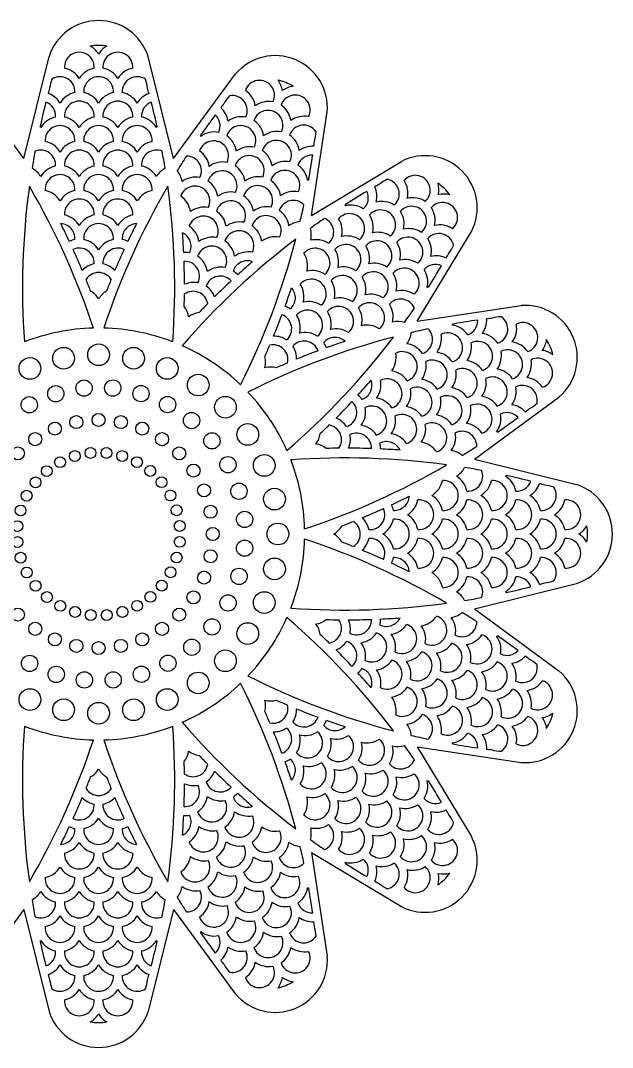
# Model space of a CAD drawing. Extents: x 129 to 768, y 35 to 236.
# Drawn here: x 209.6 to 318.6, y 40.7 to 229.8 of the extents above; entities that cross this region are included whole.
import ezdxf

# ---------------------------------------------------------------- set-up
doc = ezdxf.new("R2010")
doc.units = 0
doc.layers.get('0').update_dxf_attribs({"linetype": 'CONTINUOUS'})

msp = doc.modelspace()

# ---------------------------------------------------------------- linework, layer by layer
for p, q in [((210.228243, 204.447703), (214.870619, 223.192098)), ((237.754184, 204.447703), (233.111808, 223.192098)), ((210.228243, 204.447703), (198.766077, 219.988706)), ((237.754184, 204.447703), (249.21635, 219.988706)), ((263.184837, 193.913982), (266.06901, 213.008105)), ((263.184837, 193.913982), (279.721782, 203.885615)), ((282.648616, 174.450202), (292.62025, 190.987147)), ((282.648616, 174.450202), (301.74274, 177.334376)), ((293.182338, 149.019549), (308.72334, 160.481715)), ((293.182338, 149.019549), (311.926733, 144.377173)), ((293.182338, 121.493609), (311.926733, 126.135985)), ((293.182338, 121.493609), (308.72334, 110.031443)), ((282.648616, 96.062956), (292.62025, 79.526011)), ((282.648616, 96.062956), (301.74274, 93.178782)), ((263.184837, 76.599176), (266.06901, 57.505053)), ((263.184837, 76.599176), (279.721782, 66.627543)), ((210.228243, 66.065455), (198.766077, 50.524452)), ((210.228243, 66.065455), (214.870619, 47.321059)), ((237.754184, 66.065455), (233.111808, 47.321059)), ((237.754184, 66.065455), (249.21635, 50.524452))]:
    msp.add_line(p, q)
for centre, radius in [((223.991214, 168.261437), 2), ((217.552285, 167.627258), 2), ((230.430142, 167.627258), 2), ((211.360801, 165.749092), 2), ((236.621626, 165.749092), 2), ((242.32773, 162.699116), 2), ((221.307632, 162.127767), 1.5), ((226.601505, 162.134986), 1.5), ((216.116888, 161.087904), 1.5), ((231.795066, 161.109282), 1.5), ((211.228749, 159.055358), 1.5), ((236.68873, 159.090073), 1.5), ((247.329173, 158.594538), 2), ((219.893369, 155.857835), 1.2), ((223.991214, 156.261437), 1.2), ((228.089058, 155.857835), 1.2), ((241.094435, 156.154957), 1.5), ((215.953002, 154.662538), 1.2), ((232.029425, 154.662538), 1.2), ((251.43375, 153.593096), 2), ((212.32154, 152.72148), 1.2), ((235.660888, 152.72148), 1.2), ((244.842872, 152.416728), 1.5), ((209.138536, 150.109257), 1.2), ((216.899935, 148.480026), 1), ((219.615958, 149.609381), 1), ((222.50012, 150.187166), 1), ((225.441584, 150.191176), 1), ((228.327311, 149.621259), 1), ((231.046404, 148.499315), 1), ((238.843891, 150.109257), 1.2), ((247.789992, 148.019043), 1.5), ((254.483727, 147.886991), 2), ((214.456425, 146.842501), 1), ((233.494371, 146.86846), 1), ((241.456115, 146.926253), 1.2), ((212.379332, 144.759736), 1), ((235.577136, 144.791367), 1), ((243.397172, 143.29479), 1.2), ((249.822539, 143.130905), 1.5), ((210.748478, 142.31177), 1), ((237.21466, 142.347857), 1), ((256.361893, 141.695507), 2), ((209.626534, 139.592677), 1), ((238.344015, 139.631834), 1), ((244.592469, 139.354423), 1.2), ((250.862402, 137.94016), 1.5), ((209.056616, 136.70695), 1), ((238.9218, 136.747672), 1), ((244.996072, 135.256579), 1.2), ((256.996072, 135.256579), 2), ((209.060627, 133.765486), 1), ((238.925811, 133.806208), 1), ((250.86962, 132.646287), 1.5), ((209.638412, 130.881324), 1), ((238.355894, 130.920481), 1), ((244.592469, 131.158734), 1.2), ((256.361893, 128.81765), 2), ((210.767767, 128.1653), 1), ((237.23395, 128.201388), 1), ((249.843917, 127.452726), 1.5), ((235.603095, 125.753422), 1), ((243.397172, 127.218368), 1.2), ((212.405291, 125.721791), 1), ((214.488057, 123.644698), 1), ((216.936023, 122.013843), 1), ((231.082492, 122.033132), 1), ((233.526002, 123.670657), 1), ((241.456115, 123.586905), 1.2), ((247.824708, 122.559063), 1.5), ((254.483727, 122.626166), 2), ((209.138536, 120.403901), 1.2), ((219.655116, 120.891899), 1), ((222.540843, 120.321982), 1), ((225.482307, 120.325992), 1), ((228.366469, 120.903777), 1), ((238.843891, 120.403901), 1.2), ((244.889592, 118.153358), 1.5), ((212.32154, 117.791677), 1.2), ((235.660888, 117.791677), 1.2), ((251.43375, 116.920062), 2), ((215.953002, 115.85062), 1.2), ((219.893369, 114.655323), 1.2), ((223.991214, 114.251721), 1.2), ((228.089058, 114.655323), 1.2), ((232.029425, 115.85062), 1.2), ((241.151362, 114.40492), 1.5), ((247.329173, 111.91862), 2), ((211.293698, 111.423084), 1.5), ((236.753678, 111.4578), 1.5), ((216.187361, 109.403876), 1.5), ((221.380922, 108.378172), 1.5), ((226.674795, 108.38539), 1.5), ((231.865539, 109.425254), 1.5), ((242.32773, 107.814042), 2), ((211.360801, 104.764066), 2), ((236.621626, 104.764066), 2), ((217.552285, 102.8859), 2), ((223.991214, 102.251721), 2), ((230.430142, 102.8859), 2)]:
    msp.add_circle(centre, radius)
for centre, radius, start, end in [((223.991214, 220.243869), 9.585264, 17.913411, 162.086589), ((223.991214, 216.164681), 9.091898, 80.334633, 99.665367), ((220.411891, 221.48085), 4.184783, 31.205042, 60.623157), ((227.570536, 221.48085), 4.184783, 119.376843, 148.794958), ((220.441214, 221.246041), 2.75, 356.384095, 183.615905), ((227.541214, 221.246041), 2.75, 356.384095, 183.615905), ((256.514441, 213.774597), 9.585264, 355.413411, 139.586589), ((216.891214, 216.737122), 2.75, 356.384095, 123.842536), ((216.861891, 216.971932), 4.184783, 31.205042, 78.493213), ((224.020536, 216.971932), 4.184783, 101.506787, 148.794958), ((223.991214, 216.737122), 2.75, 356.384095, 183.615905), ((223.961891, 216.971932), 4.184783, 31.205042, 78.493213), ((231.120536, 216.971932), 4.184783, 101.506787, 148.794958), ((231.091214, 216.737122), 2.75, 56.157464, 183.615905), ((223.991214, 216.164681), 9.091898, 161.688548, 172.335935), ((223.991214, 216.164681), 9.091898, 7.664065, 18.311452), ((253.618184, 216.059009), 2.75, 333.884095, 161.115905), ((253.680951, 216.287166), 4.184783, 8.705042, 38.123157), ((254.953404, 210.005918), 9.091898, 57.834633, 77.165367), ((260.294677, 213.547671), 4.184783, 96.876843, 126.294958), ((346.995502, 180.715985), 137.010942, 164.479753, 164.900971), ((213.311891, 212.463014), 4.184783, 31.205042, 70.415985), ((220.470536, 212.463014), 4.184783, 101.506787, 148.794958), ((220.411891, 212.463014), 4.184783, 31.205042, 78.493213), ((227.570536, 212.463014), 4.184783, 101.506787, 148.794958), ((227.511891, 212.463014), 4.184783, 31.205042, 78.493213), ((234.670536, 212.463014), 4.184783, 109.584015, 148.794958), ((100.986925, 180.715985), 137.010942, 15.099029, 15.520247), ((254.953404, 210.005918), 9.091898, 139.188548, 149.835935), ((248.612923, 213.251838), 2.75, 333.884095, 101.342536), ((248.67569, 213.479995), 4.184783, 8.705042, 55.993213), ((260.177728, 213.341957), 2.75, 333.884095, 161.115905), ((346.995502, 180.715985), 137.010942, 165.591917, 167.525155), ((213.341214, 212.228204), 2.75, 356.384095, 69.732595), ((220.441214, 212.228204), 2.75, 356.384095, 183.615905), ((227.541214, 212.228204), 2.75, 356.384095, 183.615905), ((234.641214, 212.228204), 2.75, 110.267405, 183.615905), ((100.986925, 180.715985), 137.010942, 12.474845, 14.408083), ((355.028919, 130.18389), 137.010942, 141.979753, 142.400971), ((243.670429, 210.672824), 4.184783, 8.705042, 47.915985), ((255.289416, 210.7405), 4.184783, 79.006787, 126.294958), ((255.235235, 210.762942), 4.184783, 8.705042, 55.993213), ((216.920536, 207.954095), 4.184783, 101.506787, 148.794958), ((216.861891, 207.954095), 4.184783, 31.205042, 78.493213), ((224.020536, 207.954095), 4.184783, 101.506787, 148.794958), ((223.961891, 207.954095), 4.184783, 31.205042, 78.493213), ((231.120536, 207.954095), 4.184783, 101.506787, 148.794958), ((231.061891, 207.954095), 4.184783, 31.205042, 78.493213), ((355.028919, 130.18389), 137.010942, 143.091917, 145.025155), ((243.607662, 210.444667), 2.75, 333.884095, 47.232595), ((250.284155, 207.933329), 4.184783, 79.006787, 126.294958), ((255.172468, 210.534785), 2.75, 333.884095, 161.115905), ((261.848961, 208.023447), 4.184783, 79.006787, 126.294958), ((209.761891, 207.954095), 4.184783, 31.205042, 34.292045), ((216.891214, 207.719286), 2.75, 356.384095, 183.615905), ((223.991214, 207.719286), 2.75, 356.384095, 183.615905), ((231.091214, 207.719286), 2.75, 356.384095, 183.615905), ((238.220536, 207.954095), 4.184783, 145.707955, 148.794958), ((250.167207, 207.727614), 2.75, 333.884095, 161.115905), ((250.229974, 207.955771), 4.184783, 8.705042, 55.993213), ((261.732012, 207.817733), 2.75, 33.657464, 161.115905), ((238.665169, 207.865653), 4.184783, 8.705042, 11.792045), ((245.278895, 205.126158), 4.184783, 79.006787, 126.294958), ((245.224713, 205.1486), 4.184783, 8.705042, 55.993213), ((256.8437, 205.216276), 4.184783, 79.006787, 126.294958), ((256.789519, 205.238719), 4.184783, 8.705042, 55.993213), ((254.953404, 210.005918), 9.091898, 345.164065, 355.811452), ((213.311891, 203.445177), 4.184783, 31.205042, 78.493213), ((220.470536, 203.445177), 4.184783, 101.506787, 148.794958), ((220.411891, 203.445177), 4.184783, 31.205042, 78.493213), ((227.570536, 203.445177), 4.184783, 101.506787, 148.794958), ((227.511891, 203.445177), 4.184783, 31.205042, 78.493213), ((234.670536, 203.445177), 4.184783, 101.506787, 148.794958), ((245.161946, 204.920443), 2.75, 333.884095, 161.115905), ((251.838439, 202.409105), 4.184783, 79.006787, 126.294958), ((256.726752, 205.010562), 2.75, 333.884095, 161.115905), ((263.403245, 202.499224), 4.184783, 87.084015, 126.294958), ((127.746631, 224.327297), 137.010942, 352.599029, 353.020247), ((346.995502, 180.715985), 137.010942, 169.471138, 170.800479), ((213.341214, 203.210368), 2.75, 356.384095, 112.441792), ((220.441214, 203.210368), 2.75, 356.384095, 183.615905), ((227.541214, 203.210368), 2.75, 356.384095, 183.615905), ((234.641214, 203.210368), 2.75, 67.558208, 183.615905), ((100.986925, 180.715985), 137.010942, 9.199521, 10.528862), ((355.028919, 130.18389), 137.010942, 146.971138, 148.300479), ((240.156686, 202.113272), 2.75, 333.884095, 89.941792), ((240.219453, 202.341429), 4.184783, 8.705042, 55.993213), ((251.721491, 202.203391), 2.75, 333.884095, 161.115905), ((251.784258, 202.431548), 4.184783, 8.705042, 55.993213), ((263.286296, 202.29351), 2.75, 87.767405, 161.115905), ((127.746631, 224.327297), 137.010942, 349.974845, 351.908083), ((284.086303, 195.351668), 9.585264, 332.913411, 117.086589), ((209.761891, 198.936259), 4.184783, 31.205042, 61.684409), ((216.920536, 198.936259), 4.184783, 101.506787, 148.794958), ((216.861891, 198.936259), 4.184783, 31.205042, 78.493213), ((224.020536, 198.936259), 4.184783, 101.506787, 148.794958), ((223.961891, 198.936259), 4.184783, 31.205042, 78.493213), ((231.120536, 198.936259), 4.184783, 101.506787, 148.794958), ((231.061891, 198.936259), 4.184783, 31.205042, 78.493213), ((238.220536, 198.936259), 4.184783, 118.315591, 148.794958), ((246.833179, 199.601934), 4.184783, 79.006787, 126.294958), ((246.778997, 199.624377), 4.184783, 8.705042, 55.993213), ((258.397984, 199.692053), 4.184783, 79.006787, 126.294958), ((258.343803, 199.714495), 4.184783, 8.705042, 55.993213), ((216.891214, 198.701449), 2.75, 356.384095, 183.615905), ((223.991214, 198.701449), 2.75, 356.384095, 183.615905), ((231.091214, 198.701449), 2.75, 356.384095, 183.615905), ((235.214192, 199.534258), 4.184783, 8.705042, 39.184409), ((241.827918, 196.794763), 4.184783, 79.006787, 126.294958), ((246.71623, 199.39622), 2.75, 333.884095, 161.115905), ((253.392723, 196.884882), 4.184783, 79.006787, 126.294958), ((258.281036, 199.486338), 2.75, 333.884095, 161.115905), ((281.201881, 192.467246), 9.091898, 116.688548, 127.335935), ((276.5862, 197.892482), 2.75, 311.384095, 78.842536), ((282.284716, 198.57054), 2.75, 311.384095, 138.615905), ((346.995502, 180.715985), 137.010942, 172.202654, 184.21175), ((92.953508, 130.18389), 137.010942, 18.28825, 30.297346), ((355.028919, 130.18389), 137.010942, 149.702654, 161.71175), ((100.986925, 180.715985), 137.010942, 355.78825, 7.797346), ((241.71097, 196.589049), 2.75, 333.884095, 161.115905), ((241.773737, 196.817206), 4.184783, 8.705042, 55.993213), ((253.275775, 196.679167), 2.75, 333.884095, 161.115905), ((253.338542, 196.907324), 4.184783, 8.705042, 55.993213), ((264.957529, 196.975), 4.184783, 123.207955, 126.294958), ((343.113034, 80.424067), 137.010942, 119.479753, 119.900971), ((271.032986, 197.401194), 4.184783, 346.205042, 25.415985), ((276.731501, 198.079252), 4.184783, 346.205042, 33.493213), ((282.430017, 198.757309), 4.184783, 346.205042, 15.623157), ((281.201881, 192.467246), 9.091898, 35.334633, 54.665367), ((213.311891, 194.427341), 4.184783, 31.205042, 78.493213), ((220.470536, 194.427341), 4.184783, 101.506787, 148.794958), ((220.441214, 194.192531), 2.75, 356.384095, 183.615905), ((220.411891, 194.427341), 4.184783, 31.205042, 78.493213), ((227.570536, 194.427341), 4.184783, 101.506787, 148.794958), ((227.541214, 194.192531), 2.75, 356.384095, 183.615905), ((227.511891, 194.427341), 4.184783, 31.205042, 78.493213), ((234.670536, 194.427341), 4.184783, 101.506787, 148.794958), ((236.768476, 194.010034), 4.184783, 8.705042, 55.993213), ((248.387463, 194.077711), 4.184783, 79.006787, 126.294958), ((248.333281, 194.100153), 4.184783, 8.705042, 55.993213), ((259.83532, 193.962115), 2.75, 45.058208, 161.115905), ((259.952268, 194.167829), 4.184783, 79.006787, 126.294958), ((343.113034, 80.424067), 137.010942, 120.591917, 122.525155), ((270.887685, 197.214424), 2.75, 311.384095, 24.732595), ((281.793428, 193.017325), 4.184783, 56.506787, 103.794958), ((287.491944, 193.695383), 4.184783, 74.376843, 103.794958), ((243.382202, 191.270539), 4.184783, 79.006787, 126.294958), ((248.270514, 193.871996), 2.75, 333.884095, 161.115905), ((254.947007, 191.360658), 4.184783, 79.006787, 126.294958), ((254.892826, 191.383101), 4.184783, 8.705042, 55.993213), ((127.746631, 224.327297), 137.010942, 346.699521, 348.028862), ((265.33447, 196.723136), 4.184783, 346.205042, 349.292045), ((270.396397, 191.66121), 4.184783, 56.506787, 103.794958), ((275.908143, 192.193966), 2.75, 311.384095, 138.615905), ((276.094912, 192.339267), 4.184783, 56.506787, 103.794958), ((281.606658, 192.872024), 2.75, 311.384095, 138.615905), ((287.305174, 193.550081), 2.75, 311.384095, 138.615905), ((281.75196, 193.058793), 4.184783, 346.205042, 33.493213), ((216.861891, 189.918422), 4.184783, 31.205042, 78.493213), ((224.020536, 189.918422), 4.184783, 101.506787, 148.794958), ((223.961891, 189.918422), 4.184783, 31.205042, 78.493213), ((231.120536, 189.918422), 4.184783, 101.506787, 148.794958), ((243.265254, 191.064825), 2.75, 333.884095, 161.115905), ((243.328021, 191.292982), 4.184783, 8.705042, 55.993213), ((254.830059, 191.154944), 2.75, 333.884095, 161.115905), ((343.113034, 80.424067), 137.010942, 124.471138, 125.800479), ((264.511111, 190.837851), 2.75, 311.384095, 67.441792), ((270.209627, 191.515909), 2.75, 311.384095, 138.615905), ((264.656412, 191.024621), 4.184783, 346.205042, 33.493213), ((270.354928, 191.702678), 4.184783, 346.205042, 33.493213), ((276.053444, 192.380736), 4.184783, 346.205042, 33.493213), ((216.891214, 189.683613), 2.75, 356.384095, 87.201166), ((92.953508, 130.18389), 138.810942, 25.141991, 26.642746), ((223.991214, 189.683613), 2.75, 356.384095, 183.615905), ((231.091214, 189.683613), 2.75, 92.798834, 183.615905), ((355.028919, 130.18389), 138.810942, 153.357254, 154.858009), ((238.32276, 188.485811), 4.184783, 8.705042, 55.993213), ((249.824798, 188.347773), 2.75, 333.884095, 161.115905), ((249.941747, 188.553487), 4.184783, 79.006787, 126.294958), ((249.887565, 188.57593), 4.184783, 8.705042, 55.993213), ((261.506552, 188.643606), 4.184783, 95.815591, 126.294958), ((258.957897, 190.346563), 4.184783, 346.205042, 16.684409), ((281.115371, 187.318809), 4.184783, 56.506787, 103.794958), ((286.813886, 187.996867), 4.184783, 56.506787, 103.794958), ((220.470536, 185.409504), 4.184783, 101.506787, 116.34892), ((220.411891, 185.409504), 4.184783, 31.205042, 78.493213), ((227.570536, 185.409504), 4.184783, 101.506787, 148.794958), ((227.511891, 185.409504), 4.184783, 63.65108, 78.493213), ((343.113034, 80.424067), 137.010942, 127.202654, 139.21175), ((100.986925, 180.715985), 138.810942, 2.641991, 4.142746), ((238.259993, 188.257654), 2.75, 333.884095, 64.701166), ((244.936486, 185.746316), 4.184783, 79.006787, 126.294958), ((244.882305, 185.768759), 4.184783, 8.705042, 55.993213), ((127.746631, 224.327297), 137.010942, 333.28825, 345.297346), ((256.501291, 185.836435), 4.184783, 79.006787, 126.294958), ((264.019823, 185.284636), 4.184783, 56.506787, 103.794958), ((269.718339, 185.962694), 4.184783, 56.506787, 103.794958), ((275.230085, 186.49545), 2.75, 311.384095, 138.615905), ((275.416855, 186.640752), 4.184783, 56.506787, 103.794958), ((280.928601, 187.173508), 2.75, 311.384095, 138.615905), ((286.627117, 187.851566), 2.75, 11.157464, 138.615905), ((281.073902, 187.360278), 4.184783, 346.205042, 33.493213), ((220.441214, 185.174695), 2.75, 356.384095, 114.547309), ((92.953508, 130.18389), 138.810942, 22.717893, 24.467479), ((227.541214, 185.174695), 2.75, 65.452691, 183.615905), ((355.028919, 130.18389), 138.810942, 155.532521, 157.282107), ((244.819538, 185.540602), 2.75, 333.884095, 161.115905), ((263.833054, 185.139335), 2.75, 311.384095, 138.615905), ((269.531569, 185.817393), 2.75, 311.384095, 138.615905), ((263.978355, 185.326105), 4.184783, 346.205042, 33.493213), ((269.67687, 186.004162), 4.184783, 346.205042, 33.493213), ((275.375386, 186.68222), 4.184783, 346.205042, 33.493213), ((281.201881, 192.467246), 9.091898, 322.664065, 333.311452), ((239.931225, 182.939145), 4.184783, 79.006787, 93.84892), ((239.814277, 182.733431), 2.75, 333.884095, 92.047309), ((100.986925, 180.715985), 138.810942, 0.217893, 1.967479), ((239.877044, 182.961587), 4.184783, 8.705042, 55.993213), ((251.379082, 182.823549), 2.75, 70.298834, 161.115905), ((251.496031, 183.029264), 4.184783, 79.006787, 126.294958), ((343.113034, 80.424067), 138.810942, 130.857254, 132.358009), ((258.279839, 184.648047), 4.184783, 346.205042, 33.493213), ((280.437313, 181.620293), 4.184783, 56.506787, 103.794958), ((286.135829, 182.298351), 4.184783, 64.584015, 103.794958), ((169.158701, 254.378399), 137.010942, 330.099029, 330.520247), ((224.020536, 180.900586), 4.184783, 101.506787, 136.29846), ((223.961891, 180.900586), 4.184783, 43.70154, 78.493213), ((246.49077, 180.222093), 4.184783, 79.006787, 126.294958), ((246.436589, 180.244535), 4.184783, 41.15108, 55.993213), ((263.341766, 179.586121), 4.184783, 56.506787, 103.794958), ((269.040281, 180.264178), 4.184783, 56.506787, 103.794958), ((274.552028, 180.796935), 2.75, 311.384095, 138.615905), ((274.738797, 180.942236), 4.184783, 56.506787, 103.794958), ((280.250543, 181.474992), 2.75, 311.384095, 138.615905), ((285.949059, 182.15305), 2.75, 65.267405, 138.615905), ((280.395844, 181.661762), 4.184783, 346.205042, 33.493213), ((169.158701, 254.378399), 137.010942, 327.474845, 329.408083), ((223.991214, 180.665776), 2.75, 32.524966, 147.475034), ((92.953508, 130.18389), 138.810942, 21.035895, 21.982629), ((355.028919, 130.18389), 138.810942, 158.017371, 158.964105), ((241.485509, 177.414921), 4.184783, 79.006787, 113.79846), ((246.373822, 180.016378), 2.75, 42.952691, 161.115905), ((343.113034, 80.424067), 138.810942, 133.032521, 134.782107), ((263.154996, 179.440819), 2.75, 311.384095, 138.615905), ((268.853512, 180.118877), 2.75, 311.384095, 138.615905), ((263.300297, 179.627589), 4.184783, 346.205042, 33.493213), ((268.998813, 180.305647), 4.184783, 346.205042, 33.493213), ((274.697329, 180.983704), 4.184783, 346.205042, 33.493213), ((220.411891, 176.391668), 4.184783, 31.205042, 59.85424), ((227.570536, 176.391668), 4.184783, 120.14576, 148.794958), ((241.368561, 177.209207), 2.75, 10.024966, 124.975034), ((241.431328, 177.437364), 4.184783, 21.20154, 55.993213), ((127.746631, 224.327297), 138.810942, 340.141991, 341.642746), ((257.45648, 178.762762), 2.75, 311.384095, 42.201166), ((257.601781, 178.949532), 4.184783, 346.205042, 33.493213), ((279.759255, 175.921778), 4.184783, 56.506787, 103.794958), ((285.457771, 176.599835), 4.184783, 100.707955, 103.794958), ((100.986925, 180.715985), 138.810942, 358.535895, 359.482629), ((262.663708, 173.887605), 4.184783, 56.506787, 103.794958), ((268.362224, 174.565662), 4.184783, 56.506787, 103.794958), ((273.87397, 175.098419), 2.75, 311.384095, 138.615905), ((274.06074, 175.24372), 4.184783, 56.506787, 103.794958), ((279.572486, 175.776477), 2.75, 22.558208, 138.615905), ((236.426068, 174.630193), 4.184783, 8.705042, 37.35424), ((243.039793, 171.890698), 4.184783, 97.64576, 126.294958), ((343.113034, 80.424067), 138.810942, 135.517371, 136.464105), ((256.965192, 173.209547), 4.184783, 56.506787, 71.34892), ((262.476938, 173.742304), 2.75, 311.384095, 138.615905), ((268.175454, 174.420361), 2.75, 311.384095, 138.615905), ((262.622239, 173.929073), 4.184783, 346.205042, 33.493213), ((268.320755, 174.607131), 4.184783, 346.205042, 33.493213), ((274.019271, 175.285189), 4.184783, 346.205042, 33.493213), ((169.158701, 254.378399), 137.010942, 324.199521, 325.528862), ((302.509231, 167.779807), 9.585264, 310.413411, 94.586589), ((127.746631, 224.327297), 138.810942, 337.717893, 339.467479), ((256.778423, 173.064246), 2.75, 311.384095, 69.547309), ((256.923724, 173.251016), 4.184783, 346.205042, 33.493213), ((279.081198, 170.223262), 4.184783, 73.315591, 103.794958), ((313.061931, 39.011996), 137.010942, 98.091917, 100.025155), ((291.028144, 174.551662), 2.75, 288.884095, 2.232595), ((291.233859, 174.66861), 4.184783, 323.705042, 2.915985), ((313.061931, 39.011996), 137.010942, 96.979753, 97.400971), ((298.740553, 166.218769), 9.091898, 94.188548, 104.835935), ((296.552368, 172.997378), 2.75, 288.884095, 56.342536), ((302.076591, 171.443094), 2.75, 288.884095, 116.115905), ((223.991214, 135.256579), 37.932863, 91.43086, 111.06914), ((223.991214, 135.256579), 37.932863, 68.93086, 88.56914), ((261.98565, 168.189089), 4.184783, 56.506787, 103.794958), ((267.684166, 168.867147), 4.184783, 56.506787, 103.794958), ((273.382682, 169.545204), 4.184783, 56.506787, 103.794958), ((277.378241, 172.771917), 4.184783, 323.705042, 354.184409), ((313.061931, 39.011996), 137.010942, 101.971138, 103.300479), ((282.69675, 171.100685), 2.75, 288.884095, 44.941792), ((288.220973, 169.546401), 2.75, 288.884095, 116.115905), ((285.709635, 176.222894), 4.184783, 323.705042, 326.792045), ((288.44913, 169.609168), 4.184783, 34.006787, 81.294958), ((293.973354, 168.054884), 4.184783, 34.006787, 81.294958), ((296.758082, 173.114326), 4.184783, 323.705042, 10.993213), ((313.061931, 39.011996), 137.010942, 104.702654, 116.71175), ((256.287135, 167.511031), 4.184783, 56.506787, 91.29846), ((169.158701, 254.378399), 137.010942, 310.78825, 322.797346), ((261.798881, 168.043788), 2.75, 20.452691, 138.615905), ((267.497397, 168.721846), 2.75, 47.798834, 138.615905), ((261.944182, 168.230558), 4.184783, 18.65108, 33.493213), ((313.061931, 39.011996), 138.810942, 108.357254, 109.858009), ((280.117736, 166.158191), 4.184783, 34.006787, 81.294958), ((282.902464, 171.217633), 4.184783, 323.705042, 10.993213), ((288.426687, 169.663349), 4.184783, 323.705042, 10.993213), ((293.745197, 167.992117), 2.75, 288.884095, 116.115905), ((299.497577, 166.5006), 4.184783, 34.006787, 81.294958), ((302.282306, 171.560042), 4.184783, 323.705042, 353.123157), ((298.740553, 166.218769), 9.091898, 12.834633, 32.165367), ((223.991214, 135.256579), 37.932863, 46.43086, 66.06914), ((127.746631, 224.327297), 138.810942, 336.035895, 336.982629), ((256.100365, 167.36573), 2.75, 347.524966, 102.475034), ((256.245666, 167.5525), 4.184783, 358.70154, 33.493213), ((313.061931, 39.011996), 138.810942, 110.532521, 112.282107), ((274.571069, 167.766657), 4.184783, 323.705042, 10.993213), ((279.889579, 166.095424), 2.75, 288.884095, 116.115905), ((285.641959, 164.603907), 4.184783, 34.006787, 81.294958), ((293.950911, 168.109065), 4.184783, 323.705042, 10.993213), ((299.26942, 166.437833), 2.75, 288.884095, 116.115905), ((305.021801, 164.946316), 4.184783, 51.876843, 81.294958), ((250.54715, 166.874442), 4.184783, 346.205042, 14.85424), ((313.061931, 39.011996), 138.810942, 113.017371, 113.964105), ((280.095293, 166.212373), 4.184783, 323.705042, 10.993213), ((285.413802, 164.54114), 2.75, 288.884095, 116.115905), ((291.166182, 163.049623), 4.184783, 34.006787, 81.294958), ((299.475134, 166.554781), 4.184783, 323.705042, 10.993213), ((304.793644, 164.883549), 2.75, 288.884095, 116.115905), ((255.609077, 161.812516), 4.184783, 75.14576, 103.794958), ((277.310564, 161.152931), 4.184783, 34.006787, 81.294958), ((285.619516, 164.658089), 4.184783, 323.705042, 10.993213), ((290.938025, 162.986856), 2.75, 288.884095, 116.115905), ((296.690406, 161.495339), 4.184783, 34.006787, 81.294958), ((169.158701, 254.378399), 138.810942, 317.641991, 319.142746), ((271.558184, 162.644448), 2.75, 288.884095, 19.701166), ((271.763898, 162.761396), 4.184783, 323.705042, 10.993213), ((277.082407, 161.090164), 2.75, 288.884095, 116.115905), ((282.834788, 159.598647), 4.184783, 34.006787, 81.294958), ((291.14374, 163.103805), 4.184783, 323.705042, 10.993213), ((296.462249, 161.432572), 2.75, 288.884095, 116.115905), ((302.214629, 159.941055), 4.184783, 34.006787, 81.294958), ((223.991214, 135.256579), 37.932863, 23.93086, 43.56914), ((268.97917, 157.701954), 4.184783, 34.006787, 48.84892), ((277.288122, 161.207112), 4.184783, 323.705042, 10.993213), ((282.606631, 159.53588), 2.75, 288.884095, 116.115905), ((288.359011, 158.044363), 4.184783, 34.006787, 81.294958), ((296.667963, 161.549521), 4.184783, 323.705042, 10.993213), ((301.986472, 159.878288), 2.75, 348.657464, 116.115905), ((169.158701, 254.378399), 138.810942, 315.217893, 316.967479), ((268.751013, 157.639187), 2.75, 288.884095, 47.047309), ((274.503393, 156.14767), 4.184783, 34.006787, 81.294958), ((282.812345, 159.652828), 4.184783, 323.705042, 10.993213), ((288.130854, 157.981596), 2.75, 288.884095, 116.115905), ((288.336569, 158.098544), 4.184783, 323.705042, 10.993213), ((293.655078, 156.427312), 2.75, 288.884095, 116.115905), ((293.883235, 156.490079), 4.184783, 34.006787, 81.294958), ((299.407458, 154.935795), 4.184783, 42.084015, 81.294958), ((298.740553, 166.218769), 9.091898, 300.164065, 310.811452), ((268.956727, 157.756135), 4.184783, 323.705042, 10.993213), ((274.275236, 156.084903), 2.75, 288.884095, 116.115905), ((274.480951, 156.201851), 4.184783, 323.705042, 10.993213), ((279.79946, 154.530619), 2.75, 288.884095, 116.115905), ((280.027617, 154.593386), 4.184783, 34.006787, 81.294958), ((285.55184, 153.039102), 4.184783, 34.006787, 81.294958), ((293.860792, 156.54426), 4.184783, 323.705042, 10.993213), ((299.179301, 154.873028), 2.75, 42.767405, 116.115905), ((218.918525, 266.294285), 137.010942, 307.599029, 308.020247), ((169.158701, 254.378399), 138.810942, 313.535895, 314.482629), ((265.943842, 152.633926), 2.75, 325.024966, 79.975034), ((266.171999, 152.696694), 4.184783, 34.006787, 68.79846), ((271.696222, 151.142409), 4.184783, 34.006787, 81.294958), ((280.005174, 154.647567), 4.184783, 323.705042, 10.993213), ((285.323683, 152.976335), 2.75, 288.884095, 116.115905), ((291.076064, 151.484818), 4.184783, 34.006787, 81.294958), ((218.918525, 266.294285), 137.010942, 304.974845, 306.908083), ((260.625333, 154.305159), 4.184783, 323.705042, 352.35424), ((266.149556, 152.750875), 4.184783, 336.20154, 10.993213), ((271.468065, 151.079642), 2.75, 357.952691, 116.115905), ((277.220446, 149.588125), 4.184783, 34.006787, 81.294958), ((285.529398, 153.093283), 4.184783, 323.705042, 10.993213), ((290.847907, 151.422051), 2.75, 0.058208, 116.115905), ((296.600287, 149.930534), 4.184783, 78.207955, 81.294958), ((263.364828, 147.691433), 4.184783, 52.64576, 81.294958), ((276.992289, 149.525358), 2.75, 25.298834, 116.115905), ((271.67378, 151.196591), 4.184783, 356.15108, 10.993213), ((282.744669, 148.033841), 4.184783, 34.006787, 81.294958), ((218.918525, 266.294285), 137.010942, 301.699521, 303.028862), ((269.450619, 12.252291), 138.810942, 90.517371, 91.464105), ((269.450619, 12.252291), 138.810942, 88.032521, 89.782107), ((269.450619, 12.252291), 138.810942, 85.857254, 87.358009), ((288.268893, 146.479557), 4.184783, 50.815591, 81.294958), ((269.450619, 12.252291), 137.010942, 82.202654, 94.21175), ((223.991214, 135.256579), 37.932863, 1.43086, 21.06914), ((218.918525, 266.294285), 137.010942, 288.28825, 300.297346), ((287.670894, 149.485902), 4.184783, 301.205042, 331.684409), ((287.670894, 142.327256), 4.184783, 11.506787, 58.794958), ((269.450619, 12.252291), 137.010942, 79.471138, 80.800479), ((291.945002, 145.906579), 2.75, 266.384095, 22.441792), ((296.68873, 149.485902), 4.184783, 301.205042, 304.292045), ((296.68873, 142.327256), 4.184783, 11.506787, 58.794958), ((269.450619, 12.252291), 137.010942, 75.591917, 77.525155), ((283.161975, 145.935902), 4.184783, 301.205042, 348.493213), ((287.436084, 142.356579), 2.75, 266.384095, 93.615905), ((292.179812, 145.935902), 4.184783, 301.205042, 348.493213), ((296.453921, 142.356579), 2.75, 266.384095, 93.615905), ((300.962839, 145.906579), 2.75, 266.384095, 339.732595), ((301.197648, 145.935902), 4.184783, 301.205042, 340.415985), ((269.450619, 12.252291), 137.010942, 74.479753, 74.900971), ((305.471757, 142.356579), 2.75, 266.384095, 33.842536), ((304.899315, 135.256579), 9.091898, 71.688548, 82.335935), ((308.978504, 135.256579), 9.585264, 287.913411, 72.086589), ((218.918525, 266.294285), 138.810942, 295.141991, 296.642746), ((278.418248, 142.356579), 2.75, 266.384095, 357.201166), ((283.161975, 138.777256), 4.184783, 11.506787, 58.794958), ((292.179812, 138.777256), 4.184783, 11.506787, 58.794958), ((301.197648, 138.777256), 4.184783, 11.506787, 58.794958), ((274.144139, 138.777256), 4.184783, 11.506787, 26.34892), ((278.653057, 142.385902), 4.184783, 301.205042, 348.493213), ((282.927166, 138.806579), 2.75, 266.384095, 93.615905), ((287.670894, 142.385902), 4.184783, 301.205042, 348.493213), ((291.945002, 138.806579), 2.75, 266.384095, 93.615905), ((296.68873, 142.385902), 4.184783, 301.205042, 348.493213), ((300.962839, 138.806579), 2.75, 266.384095, 93.615905), ((305.706567, 142.385902), 4.184783, 301.205042, 348.493213), ((309.980675, 138.806579), 2.75, 266.384095, 93.615905), ((218.918525, 266.294285), 138.810942, 292.717893, 294.467479), ((269.635221, 135.227256), 4.184783, 11.506787, 46.29846), ((273.909329, 138.806579), 2.75, 266.384095, 24.547309), ((278.653057, 135.227256), 4.184783, 11.506787, 58.794958), ((287.670894, 135.227256), 4.184783, 11.506787, 58.794958), ((296.68873, 135.227256), 4.184783, 11.506787, 58.794958), ((305.706567, 135.227256), 4.184783, 11.506787, 58.794958), ((265.126302, 138.835902), 4.184783, 301.205042, 329.85424), ((218.918525, 266.294285), 138.810942, 291.035895, 291.982629), ((269.400411, 135.256579), 2.75, 302.524966, 57.475034), ((274.144139, 138.835902), 4.184783, 301.205042, 348.493213), ((278.418248, 135.256579), 2.75, 266.384095, 93.615905), ((283.161975, 138.835902), 4.184783, 301.205042, 348.493213), ((287.436084, 135.256579), 2.75, 266.384095, 93.615905), ((292.179812, 138.835902), 4.184783, 301.205042, 348.493213), ((296.453921, 135.256579), 2.75, 266.384095, 93.615905), ((301.197648, 138.835902), 4.184783, 301.205042, 348.493213), ((305.471757, 135.256579), 2.75, 266.384095, 93.615905), ((310.215485, 138.835902), 4.184783, 301.205042, 330.623157), ((304.899315, 135.256579), 9.091898, 350.334633, 9.665367), ((223.991214, 135.256579), 37.932863, 338.93086, 358.56914), ((218.918525, 4.218873), 137.010942, 59.702654, 71.71175), ((265.126302, 131.677256), 4.184783, 30.14576, 58.794958), ((269.635221, 135.285902), 4.184783, 313.70154, 348.493213), ((273.909329, 131.706579), 2.75, 335.452691, 93.615905), ((274.144139, 131.677256), 4.184783, 11.506787, 58.794958), ((278.653057, 135.285902), 4.184783, 301.205042, 348.493213), ((282.927166, 131.706579), 2.75, 266.384095, 93.615905), ((283.161975, 131.677256), 4.184783, 11.506787, 58.794958), ((287.670894, 135.285902), 4.184783, 301.205042, 348.493213), ((291.945002, 131.706579), 2.75, 266.384095, 93.615905), ((292.179812, 131.677256), 4.184783, 11.506787, 58.794958), ((296.68873, 135.285902), 4.184783, 301.205042, 348.493213), ((300.962839, 131.706579), 2.75, 266.384095, 93.615905), ((301.197648, 131.677256), 4.184783, 11.506787, 58.794958), ((305.706567, 135.285902), 4.184783, 301.205042, 348.493213), ((309.980675, 131.706579), 2.75, 266.384095, 93.615905), ((310.215485, 131.677256), 4.184783, 29.376843, 58.794958), ((218.918525, 4.218873), 138.810942, 68.017371, 68.964105), ((218.918525, 4.218873), 138.810942, 65.532521, 67.282107), ((274.144139, 131.735902), 4.184783, 333.65108, 348.493213), ((278.418248, 128.156579), 2.75, 2.798834, 93.615905), ((278.653057, 128.127256), 4.184783, 11.506787, 58.794958), ((283.161975, 131.735902), 4.184783, 301.205042, 348.493213), ((287.436084, 128.156579), 2.75, 266.384095, 93.615905), ((287.670894, 128.127256), 4.184783, 11.506787, 58.794958), ((292.179812, 131.735902), 4.184783, 301.205042, 348.493213), ((296.453921, 128.156579), 2.75, 266.384095, 93.615905), ((296.68873, 128.127256), 4.184783, 11.506787, 58.794958), ((301.197648, 131.735902), 4.184783, 301.205042, 348.493213), ((305.471757, 128.156579), 2.75, 326.157464, 93.615905), ((305.706567, 128.127256), 4.184783, 11.506787, 58.794958), ((218.918525, 4.218873), 138.810942, 63.357254, 64.858009), ((283.161975, 124.577256), 4.184783, 11.506787, 58.794958), ((287.670894, 128.185902), 4.184783, 301.205042, 348.493213), ((291.945002, 124.606579), 2.75, 337.558208, 93.615905), ((292.179812, 124.577256), 4.184783, 11.506787, 58.794958), ((296.68873, 128.185902), 4.184783, 301.205042, 348.493213), ((300.962839, 124.606579), 2.75, 20.267405, 93.615905), ((301.197648, 124.577256), 4.184783, 19.584015, 58.794958), ((269.450619, 258.260867), 137.010942, 282.474845, 284.408083), ((269.450619, 258.260867), 137.010942, 285.099029, 285.520247), ((304.899315, 135.256579), 9.091898, 277.664065, 288.311452), ((287.670894, 121.027256), 4.184783, 28.315591, 58.794958), ((269.450619, 258.260867), 137.010942, 279.199521, 280.528862), ((296.68873, 121.027256), 4.184783, 55.707955, 58.794958), ((269.450619, 258.260867), 137.010942, 265.78825, 277.797346), ((223.991214, 135.256579), 37.932863, 316.43086, 336.06914), ((169.158701, 16.134759), 137.010942, 37.202654, 49.21175), ((263.364828, 122.821725), 4.184783, 278.705042, 307.35424), ((269.450619, 258.260867), 138.810942, 268.535895, 269.482629), ((265.943842, 117.879231), 2.75, 280.024966, 34.975034), ((269.450619, 258.260867), 138.810942, 270.217893, 271.967479), ((266.149556, 117.762283), 4.184783, 349.006787, 23.79846), ((271.468065, 119.433515), 2.75, 243.884095, 2.047309), ((276.992289, 120.987799), 2.75, 243.884095, 334.701166), ((271.67378, 119.316567), 4.184783, 349.006787, 3.84892), ((269.450619, 258.260867), 138.810942, 272.641991, 274.142746), ((282.744669, 122.479316), 4.184783, 278.705042, 325.993213), ((285.323683, 117.536823), 2.75, 243.884095, 71.115905), ((288.268893, 124.0336), 4.184783, 278.705042, 309.184409), ((285.529398, 117.419874), 4.184783, 349.006787, 36.294958), ((218.918525, 4.218873), 137.010942, 56.971138, 58.300479), ((260.625333, 116.207999), 4.184783, 7.64576, 36.294958), ((277.220446, 120.925032), 4.184783, 278.705042, 325.993213), ((279.79946, 115.982539), 2.75, 243.884095, 71.115905), ((280.005174, 115.86559), 4.184783, 349.006787, 36.294958), ((290.847907, 119.091107), 2.75, 243.884095, 359.941792), ((169.158701, 16.134759), 138.810942, 45.517371, 46.464105), ((266.171999, 117.816464), 4.184783, 291.20154, 325.993213), ((268.751013, 112.873971), 2.75, 312.952691, 71.115905), ((271.696222, 119.370748), 4.184783, 278.705042, 325.993213), ((274.275236, 114.428255), 2.75, 243.884095, 71.115905), ((274.480951, 114.311306), 4.184783, 349.006787, 36.294958), ((291.076064, 119.02834), 4.184783, 278.705042, 325.993213), ((293.655078, 114.085846), 2.75, 243.884095, 71.115905), ((296.600287, 120.582624), 4.184783, 278.705042, 281.792045), ((293.860792, 113.968898), 4.184783, 349.006787, 36.294958), ((218.918525, 4.218873), 137.010942, 53.091917, 55.025155), ((169.158701, 16.134759), 138.810942, 43.032521, 44.782107), ((268.956727, 112.757022), 4.184783, 349.006787, 36.294958), ((280.027617, 115.919772), 4.184783, 278.705042, 325.993213), ((282.606631, 110.977278), 2.75, 243.884095, 71.115905), ((285.55184, 117.474056), 4.184783, 278.705042, 325.993213), ((288.130854, 112.531562), 2.75, 243.884095, 71.115905), ((288.336569, 112.414614), 4.184783, 349.006787, 36.294958), ((299.179301, 115.64013), 2.75, 243.884095, 317.232595), ((274.503393, 114.365488), 4.184783, 278.705042, 325.993213), ((277.082407, 109.422994), 2.75, 243.884095, 71.115905), ((277.288122, 109.306046), 4.184783, 349.006787, 36.294958), ((282.812345, 110.86033), 4.184783, 349.006787, 36.294958), ((293.883235, 114.023079), 4.184783, 278.705042, 325.993213), ((296.462249, 109.080585), 2.75, 243.884095, 71.115905), ((299.407458, 115.577363), 4.184783, 278.705042, 317.915985), ((218.918525, 4.218873), 137.010942, 51.979753, 52.400971), ((298.740553, 104.294389), 9.091898, 49.188548, 59.835935), ((268.97917, 112.811204), 4.184783, 311.15108, 325.993213), ((271.558184, 107.86871), 2.75, 340.298834, 71.115905), ((271.763898, 107.751762), 4.184783, 349.006787, 36.294958), ((288.359011, 112.468795), 4.184783, 278.705042, 325.993213), ((290.938025, 107.526301), 2.75, 243.884095, 71.115905), ((291.14374, 107.409353), 4.184783, 349.006787, 36.294958), ((296.667963, 108.963637), 4.184783, 349.006787, 36.294958), ((301.986472, 110.634869), 2.75, 243.884095, 11.342536), ((302.509231, 102.733351), 9.585264, 265.413411, 49.586589), ((313.061931, 231.501162), 137.010942, 243.28825, 255.297346), ((169.158701, 16.134759), 138.810942, 40.857254, 42.358009), ((282.834788, 110.914511), 4.184783, 278.705042, 325.993213), ((285.413802, 105.972017), 2.75, 243.884095, 71.115905), ((285.619516, 105.855069), 4.184783, 349.006787, 36.294958), ((302.214629, 110.572102), 4.184783, 278.705042, 325.993213), ((304.793644, 105.629609), 2.75, 243.884095, 71.115905), ((223.991214, 135.256579), 37.932863, 293.93086, 313.56914), ((127.746631, 46.185861), 137.010942, 14.702654, 26.71175), ((277.310564, 109.360227), 4.184783, 278.705042, 325.993213), ((279.889579, 104.417733), 2.75, 243.884095, 71.115905), ((280.095293, 104.300785), 4.184783, 349.006787, 36.294958), ((296.690406, 109.017818), 4.184783, 278.705042, 325.993213), ((299.26942, 104.075325), 2.75, 243.884095, 71.115905), ((299.475134, 103.958376), 4.184783, 349.006787, 36.294958), ((250.54715, 103.638715), 4.184783, 345.14576, 13.794958), ((255.609077, 108.700642), 4.184783, 256.205042, 284.85424), ((313.061931, 231.501162), 138.810942, 246.035895, 246.982629), ((274.571069, 102.746501), 4.184783, 349.006787, 36.294958), ((291.166182, 107.463534), 4.184783, 278.705042, 325.993213), ((293.745197, 102.521041), 2.75, 243.884095, 71.115905), ((293.950911, 102.404092), 4.184783, 349.006787, 36.294958), ((127.746631, 46.185861), 138.810942, 23.017371, 23.964105), ((256.100365, 103.147427), 2.75, 257.524966, 12.475034), ((256.245666, 102.960658), 4.184783, 326.506787, 1.29846), ((313.061931, 231.501162), 138.810942, 247.717893, 249.467479), ((285.641959, 105.90925), 4.184783, 278.705042, 325.993213), ((288.220973, 100.966757), 2.75, 243.884095, 71.115905), ((288.426687, 100.849808), 4.184783, 349.006787, 36.294958), ((305.021801, 105.566842), 4.184783, 278.705042, 308.123157), ((298.740553, 104.294389), 9.091898, 327.834633, 347.165367), ((343.113034, 190.089091), 137.010942, 220.78825, 232.797346), ((261.798881, 102.46937), 2.75, 221.384095, 339.547309), ((261.944182, 102.2826), 4.184783, 326.506787, 341.34892), ((313.061931, 231.501162), 138.810942, 250.141991, 251.642746), ((280.117736, 104.354966), 4.184783, 278.705042, 325.993213), ((282.69675, 99.412473), 2.75, 315.058208, 71.115905), ((282.902464, 99.295524), 4.184783, 349.006787, 36.294958), ((299.497577, 104.012558), 4.184783, 278.705042, 325.993213), ((302.076591, 99.070064), 2.75, 243.884095, 71.115905), ((302.282306, 98.953116), 4.184783, 6.876843, 36.294958), ((346.995502, 89.797173), 137.010942, 175.78825, 187.797346), ((223.991214, 135.256579), 37.932863, 248.93086, 268.56914), ((223.991214, 135.256579), 37.932863, 271.43086, 291.06914), ((100.986925, 89.797173), 137.010942, 352.202654, 4.21175), ((256.287135, 103.002126), 4.184783, 268.70154, 303.493213), ((127.746631, 46.185861), 138.810942, 20.532521, 22.282107), ((256.778423, 97.448912), 2.75, 290.452691, 48.615905), ((262.476938, 96.770854), 2.75, 221.384095, 48.615905), ((261.98565, 102.324069), 4.184783, 256.205042, 303.493213), ((267.497397, 101.791312), 2.75, 221.384095, 312.201166), ((277.378241, 97.74124), 4.184783, 5.815591, 36.294958), ((288.44913, 100.90399), 4.184783, 278.705042, 325.993213), ((291.028144, 95.961496), 2.75, 357.767405, 71.115905), ((293.973354, 102.458274), 4.184783, 278.705042, 325.993213), ((296.552368, 97.51578), 2.75, 303.657464, 71.115905), ((296.758082, 97.398832), 4.184783, 349.006787, 36.294958), ((92.953508, 140.329268), 137.010942, 329.702654, 341.71175), ((355.028919, 140.329268), 137.010942, 198.28825, 210.297346), ((256.923724, 97.262142), 4.184783, 326.506787, 13.794958), ((268.175454, 96.092796), 2.75, 221.384095, 48.615905), ((262.622239, 96.584084), 4.184783, 326.506787, 13.794958), ((267.684166, 101.646011), 4.184783, 256.205042, 303.493213), ((273.87397, 95.414739), 2.75, 221.384095, 48.615905), ((268.320755, 95.906027), 4.184783, 326.506787, 13.794958), ((273.382682, 100.967954), 4.184783, 256.205042, 303.493213), ((313.061931, 231.501162), 137.010942, 256.699521, 258.028862), ((285.709635, 94.290264), 4.184783, 33.207955, 36.294958), ((313.061931, 231.501162), 137.010942, 259.974845, 261.908083), ((291.233859, 95.844548), 4.184783, 357.084015, 36.294958), ((236.426068, 95.882965), 4.184783, 322.64576, 351.294958), ((243.039793, 98.62246), 4.184783, 233.705042, 262.35424), ((274.019271, 95.227969), 4.184783, 326.506787, 13.794958), ((279.081198, 100.289896), 4.184783, 256.205042, 286.684409), ((169.158701, 16.134759), 137.010942, 34.471138, 35.800479), ((313.061931, 231.501162), 137.010942, 262.599029, 263.020247), ((298.740553, 104.294389), 9.091898, 255.164065, 265.811452), ((100.986925, 89.797173), 138.810942, 0.517371, 1.464105), ((241.368561, 93.303951), 2.75, 235.024966, 349.975034), ((343.113034, 190.089091), 138.810942, 223.535895, 224.482629), ((256.965192, 97.303611), 4.184783, 288.65108, 303.493213), ((127.746631, 46.185861), 138.810942, 18.357254, 19.858009), ((257.45648, 91.750396), 2.75, 317.798834, 48.615905), ((263.154996, 91.072338), 2.75, 221.384095, 48.615905), ((262.663708, 96.625553), 4.184783, 256.205042, 303.493213), ((279.572486, 94.736681), 2.75, 221.384095, 337.441792), ((220.411891, 94.12149), 4.184783, 300.14576, 328.794958), ((227.570536, 94.12149), 4.184783, 211.205042, 239.85424), ((241.431328, 93.075794), 4.184783, 304.006787, 338.79846), ((343.113034, 190.089091), 138.810942, 225.217893, 226.967479), ((257.601781, 91.563626), 4.184783, 326.506787, 13.794958), ((268.853512, 90.394281), 2.75, 221.384095, 48.615905), ((263.300297, 90.885569), 4.184783, 326.506787, 13.794958), ((268.362224, 95.947495), 4.184783, 256.205042, 303.493213), ((274.552028, 89.716223), 2.75, 221.384095, 48.615905), ((268.998813, 90.207511), 4.184783, 326.506787, 13.794958), ((274.06074, 95.269438), 4.184783, 256.205042, 303.493213), ((280.250543, 89.038166), 2.75, 221.384095, 48.615905), ((279.759255, 94.59138), 4.184783, 256.205042, 303.493213), ((92.953508, 140.329268), 138.810942, 338.017371, 338.964105), ((355.028919, 140.329268), 138.810942, 201.035895, 201.982629), ((100.986925, 89.797173), 138.810942, 358.032521, 359.782107), ((239.814277, 87.779727), 2.75, 267.952691, 26.115905), ((241.485509, 93.098236), 4.184783, 246.20154, 280.993213), ((246.373822, 90.49678), 2.75, 198.884095, 317.047309), ((274.697329, 89.529453), 4.184783, 326.506787, 13.794958), ((280.395844, 88.851396), 4.184783, 326.506787, 13.794958), ((285.457771, 93.913323), 4.184783, 256.205042, 259.292045), ((169.158701, 16.134759), 137.010942, 30.591917, 32.525155), ((223.991214, 89.847381), 2.75, 212.524966, 327.475034), ((246.436589, 90.268623), 4.184783, 304.006787, 318.84892), ((343.113034, 190.089091), 138.810942, 227.641991, 229.142746), ((263.833054, 85.373823), 2.75, 221.384095, 48.615905), ((263.341766, 90.927037), 4.184783, 256.205042, 303.493213), ((92.953508, 140.329268), 138.810942, 335.532521, 337.282107), ((220.441214, 85.338463), 2.75, 245.452691, 3.615905), ((224.020536, 89.612572), 4.184783, 223.70154, 258.493213), ((227.541214, 85.338463), 2.75, 176.384095, 294.547309), ((223.961891, 89.612572), 4.184783, 281.506787, 316.29846), ((355.028919, 140.329268), 138.810942, 202.717893, 204.467479), ((239.877044, 87.55157), 4.184783, 304.006787, 351.294958), ((244.819538, 84.972556), 2.75, 198.884095, 26.115905), ((246.49077, 90.291065), 4.184783, 233.705042, 280.993213), ((251.379082, 87.689609), 2.75, 198.884095, 289.701166), ((258.279839, 85.865111), 4.184783, 326.506787, 13.794958), ((269.531569, 84.695765), 2.75, 221.384095, 48.615905), ((263.978355, 85.187053), 4.184783, 326.506787, 13.794958), ((269.040281, 90.24898), 4.184783, 256.205042, 303.493213), ((275.230085, 84.017707), 2.75, 221.384095, 48.615905), ((269.67687, 84.508995), 4.184783, 326.506787, 13.794958), ((274.738797, 89.570922), 4.184783, 256.205042, 303.493213), ((280.928601, 83.33965), 2.75, 221.384095, 48.615905), ((280.437313, 88.892864), 4.184783, 256.205042, 303.493213), ((285.949059, 88.360108), 2.75, 221.384095, 294.732595), ((238.259993, 82.255504), 2.75, 295.298834, 26.115905), ((100.986925, 89.797173), 138.810942, 355.857254, 357.358009), ((239.931225, 87.574013), 4.184783, 266.15108, 280.993213), ((249.824798, 82.165385), 2.75, 198.884095, 26.115905), ((244.882305, 84.744399), 4.184783, 304.006787, 351.294958), ((251.496031, 87.483894), 4.184783, 233.705042, 280.993213), ((275.375386, 83.830938), 4.184783, 326.506787, 13.794958), ((281.073902, 83.15288), 4.184783, 326.506787, 13.794958), ((286.135829, 88.214807), 4.184783, 256.205042, 295.415985), ((169.158701, 16.134759), 137.010942, 29.479753, 29.900971), ((281.201881, 78.045911), 9.091898, 26.688548, 37.335935), ((92.953508, 140.329268), 138.810942, 333.357254, 334.858009), ((220.470536, 85.103654), 4.184783, 243.65108, 258.493213), ((220.411891, 85.103654), 4.184783, 281.506787, 328.794958), ((227.570536, 85.103654), 4.184783, 211.205042, 258.493213), ((227.511891, 85.103654), 4.184783, 281.506787, 296.34892), ((355.028919, 140.329268), 138.810942, 205.141991, 206.642746), ((238.32276, 82.027347), 4.184783, 304.006787, 351.294958), ((244.936486, 84.766842), 4.184783, 233.705042, 280.993213), ((264.019823, 85.228521), 4.184783, 256.205042, 303.493213), ((264.511111, 79.675307), 2.75, 292.558208, 48.615905), ((286.627117, 82.661592), 2.75, 221.384095, 348.842536), ((216.891214, 80.829545), 2.75, 272.798834, 3.615905), ((223.991214, 80.829545), 2.75, 176.384095, 3.615905), ((231.091214, 80.829545), 2.75, 176.384095, 267.201166), ((243.265254, 79.448333), 2.75, 198.884095, 26.115905), ((249.887565, 81.937228), 4.184783, 304.006787, 351.294958), ((254.830059, 79.358214), 2.75, 198.884095, 26.115905), ((256.501291, 84.676723), 4.184783, 233.705042, 280.993213), ((258.957897, 80.166595), 4.184783, 343.315591, 13.794958), ((270.209627, 78.997249), 2.75, 221.384095, 48.615905), ((264.656412, 79.488537), 4.184783, 326.506787, 13.794958), ((269.718339, 84.550464), 4.184783, 256.205042, 303.493213), ((275.908143, 78.319192), 2.75, 221.384095, 48.615905), ((270.354928, 78.81048), 4.184783, 326.506787, 13.794958), ((275.416855, 83.872406), 4.184783, 256.205042, 303.493213), ((281.606658, 77.641134), 2.75, 221.384095, 48.615905), ((284.086303, 75.16149), 9.585264, 242.913411, 27.086589), ((281.115371, 83.194349), 4.184783, 256.205042, 303.493213), ((216.861891, 80.594735), 4.184783, 281.506787, 328.794958), ((224.020536, 80.594735), 4.184783, 211.205042, 258.493213), ((223.961891, 80.594735), 4.184783, 281.506787, 328.794958), ((231.120536, 80.594735), 4.184783, 211.205042, 258.493213), ((248.270514, 76.641162), 2.75, 198.884095, 26.115905), ((243.328021, 79.220176), 4.184783, 304.006787, 351.294958), ((249.941747, 81.959671), 4.184783, 233.705042, 280.993213), ((254.892826, 79.130057), 4.184783, 304.006787, 351.294958), ((261.506552, 81.869552), 4.184783, 233.705042, 264.184409), ((127.746631, 46.185861), 137.010942, 11.971138, 13.300479), ((343.113034, 190.089091), 137.010942, 234.199521, 235.528862), ((276.053444, 78.132422), 4.184783, 326.506787, 13.794958), ((287.305174, 76.963076), 2.75, 221.384095, 48.615905), ((281.75196, 77.454364), 4.184783, 326.506787, 13.794958), ((286.813886, 82.516291), 4.184783, 256.205042, 303.493213), ((220.441214, 76.320627), 2.75, 176.384095, 3.615905), ((227.541214, 76.320627), 2.75, 176.384095, 3.615905), ((236.768476, 76.503123), 4.184783, 304.006787, 351.294958), ((243.382202, 79.242618), 4.184783, 233.705042, 280.993213), ((248.333281, 76.413005), 4.184783, 304.006787, 351.294958), ((254.947007, 79.1525), 4.184783, 233.705042, 280.993213), ((259.83532, 76.551043), 2.75, 198.884095, 314.941792), ((213.311891, 76.085817), 4.184783, 281.506787, 328.794958), ((220.470536, 76.085817), 4.184783, 211.205042, 258.493213), ((220.411891, 76.085817), 4.184783, 281.506787, 328.794958), ((227.570536, 76.085817), 4.184783, 211.205042, 258.493213), ((227.511891, 76.085817), 4.184783, 281.506787, 328.794958), ((234.670536, 76.085817), 4.184783, 211.205042, 258.493213), ((241.71097, 73.924109), 2.75, 198.884095, 26.115905), ((253.275775, 73.83399), 2.75, 198.884095, 26.115905), ((270.396397, 78.851948), 4.184783, 256.205042, 303.493213), ((265.33447, 73.790021), 4.184783, 10.707955, 13.794958), ((343.113034, 190.089091), 137.010942, 237.474845, 239.408083), ((270.887685, 73.298733), 2.75, 335.267405, 48.615905), ((271.032986, 73.111964), 4.184783, 334.584015, 13.794958), ((276.094912, 78.173891), 4.184783, 256.205042, 303.493213), ((276.5862, 72.620676), 2.75, 281.157464, 48.615905), ((282.284716, 71.942618), 2.75, 221.384095, 48.615905), ((281.793428, 77.495833), 4.184783, 256.205042, 303.493213), ((216.891214, 71.811708), 2.75, 176.384095, 3.615905), ((223.991214, 71.811708), 2.75, 176.384095, 3.615905), ((231.091214, 71.811708), 2.75, 176.384095, 3.615905), ((246.71623, 71.116938), 2.75, 198.884095, 26.115905), ((241.773737, 73.695952), 4.184783, 304.006787, 351.294958), ((248.387463, 76.435447), 4.184783, 233.705042, 280.993213), ((253.338542, 73.605833), 4.184783, 304.006787, 351.294958), ((258.281036, 71.026819), 2.75, 198.884095, 26.115905), ((259.952268, 76.345328), 4.184783, 233.705042, 280.993213), ((276.731501, 72.433906), 4.184783, 326.506787, 13.794958), ((281.201881, 78.045911), 9.091898, 305.334633, 324.665367), ((282.430017, 71.755849), 4.184783, 344.376843, 13.794958), ((287.491944, 76.817775), 4.184783, 256.205042, 285.623157), ((235.214192, 70.9789), 4.184783, 320.815591, 351.294958), ((241.827918, 73.718395), 4.184783, 233.705042, 280.993213), ((246.778997, 70.888781), 4.184783, 304.006787, 351.294958), ((253.392723, 73.628276), 4.184783, 233.705042, 280.993213), ((258.343803, 70.798662), 4.184783, 304.006787, 351.294958), ((264.957529, 73.538157), 4.184783, 233.705042, 236.792045), ((127.746631, 46.185861), 137.010942, 8.091917, 10.025155), ((343.113034, 190.089091), 137.010942, 240.099029, 240.520247), ((281.201881, 78.045911), 9.091898, 232.664065, 243.311452), ((209.761891, 71.576899), 4.184783, 298.315591, 328.794958), ((216.920536, 71.576899), 4.184783, 211.205042, 258.493213), ((216.861891, 71.576899), 4.184783, 281.506787, 328.794958), ((224.020536, 71.576899), 4.184783, 211.205042, 258.493213), ((223.961891, 71.576899), 4.184783, 281.506787, 328.794958), ((231.120536, 71.576899), 4.184783, 211.205042, 258.493213), ((231.061891, 71.576899), 4.184783, 281.506787, 328.794958), ((238.220536, 71.576899), 4.184783, 211.205042, 241.684409), ((355.028919, 140.329268), 137.010942, 211.699521, 213.028862), ((240.156686, 68.399886), 2.75, 270.058208, 26.115905), ((251.721491, 68.309767), 2.75, 198.884095, 26.115905), ((346.995502, 89.797173), 137.010942, 189.199521, 190.528862), ((213.341214, 67.30279), 2.75, 247.558208, 3.615905), ((220.441214, 67.30279), 2.75, 176.384095, 3.615905), ((227.541214, 67.30279), 2.75, 176.384095, 3.615905), ((234.641214, 67.30279), 2.75, 176.384095, 292.441792), ((100.986925, 89.797173), 137.010942, 349.471138, 350.800479), ((245.161946, 65.592715), 2.75, 198.884095, 26.115905), ((240.219453, 68.171729), 4.184783, 304.006787, 351.294958), ((246.833179, 70.911224), 4.184783, 233.705042, 280.993213), ((251.784258, 68.08161), 4.184783, 304.006787, 351.294958), ((256.726752, 65.502596), 2.75, 198.884095, 26.115905), ((258.397984, 70.821105), 4.184783, 233.705042, 280.993213), ((263.286296, 68.219648), 2.75, 198.884095, 272.232595), ((213.311891, 67.067981), 4.184783, 281.506787, 328.794958), ((220.470536, 67.067981), 4.184783, 211.205042, 258.493213), ((220.411891, 67.067981), 4.184783, 281.506787, 328.794958), ((227.570536, 67.067981), 4.184783, 211.205042, 258.493213), ((227.511891, 67.067981), 4.184783, 281.506787, 328.794958), ((234.670536, 67.067981), 4.184783, 211.205042, 258.493213), ((245.224713, 65.364558), 4.184783, 304.006787, 351.294958), ((251.838439, 68.104053), 4.184783, 233.705042, 280.993213), ((256.789519, 65.274439), 4.184783, 304.006787, 351.294958), ((263.403245, 68.013934), 4.184783, 233.705042, 272.915985), ((216.891214, 62.793872), 2.75, 176.384095, 3.615905), ((223.991214, 62.793872), 2.75, 176.384095, 3.615905), ((231.091214, 62.793872), 2.75, 176.384095, 3.615905), ((250.167207, 62.785543), 2.75, 198.884095, 26.115905), ((127.746631, 46.185861), 137.010942, 6.979753, 7.400971), ((254.953404, 60.50724), 9.091898, 4.188548, 14.835935), ((355.028919, 140.329268), 137.010942, 214.974845, 216.908083), ((238.665169, 62.647505), 4.184783, 348.207955, 351.294958), ((245.278895, 65.387), 4.184783, 233.705042, 280.993213), ((243.607662, 60.068491), 2.75, 312.767405, 26.115905), ((250.229974, 62.557387), 4.184783, 304.006787, 351.294958), ((255.172468, 59.978372), 2.75, 198.884095, 26.115905), ((256.8437, 65.296882), 4.184783, 233.705042, 280.993213), ((261.732012, 62.695425), 2.75, 198.884095, 326.342536), ((209.761891, 62.559062), 4.184783, 325.707955, 328.794958), ((346.995502, 89.797173), 137.010942, 192.474845, 194.408083), ((216.920536, 62.559062), 4.184783, 211.205042, 258.493213), ((216.861891, 62.559062), 4.184783, 281.506787, 328.794958), ((224.020536, 62.559062), 4.184783, 211.205042, 258.493213), ((223.961891, 62.559062), 4.184783, 281.506787, 328.794958), ((231.120536, 62.559062), 4.184783, 211.205042, 258.493213), ((231.061891, 62.559062), 4.184783, 281.506787, 328.794958), ((100.986925, 89.797173), 137.010942, 345.591917, 347.525155), ((238.220536, 62.559062), 4.184783, 211.205042, 214.292045), ((243.670429, 59.840334), 4.184783, 312.084015, 351.294958), ((250.284155, 62.579829), 4.184783, 233.705042, 280.993213), ((255.235235, 59.750215), 4.184783, 304.006787, 351.294958), ((261.848961, 62.48971), 4.184783, 233.705042, 280.993213), ((213.341214, 58.284954), 2.75, 290.267405, 3.615905), ((220.441214, 58.284954), 2.75, 176.384095, 3.615905), ((227.541214, 58.284954), 2.75, 176.384095, 3.615905), ((234.641214, 58.284954), 2.75, 176.384095, 249.732595), ((248.612923, 57.26132), 2.75, 258.657464, 26.115905), ((256.514441, 56.738561), 9.585264, 220.413411, 4.586589), ((260.177728, 57.171201), 2.75, 198.884095, 26.115905), ((213.311891, 58.050144), 4.184783, 289.584015, 328.794958), ((220.470536, 58.050144), 4.184783, 211.205042, 258.493213), ((220.411891, 58.050144), 4.184783, 281.506787, 328.794958), ((227.570536, 58.050144), 4.184783, 211.205042, 258.493213), ((227.511891, 58.050144), 4.184783, 281.506787, 328.794958), ((234.670536, 58.050144), 4.184783, 211.205042, 250.415985), ((355.028919, 140.329268), 137.010942, 217.599029, 218.020247), ((254.953404, 60.50724), 9.091898, 210.164065, 220.811452), ((248.67569, 57.033163), 4.184783, 304.006787, 351.294958), ((253.618184, 54.454149), 2.75, 198.884095, 26.115905), ((255.289416, 59.772658), 4.184783, 233.705042, 280.993213), ((346.995502, 89.797173), 137.010942, 195.099029, 195.520247), ((223.991214, 54.348477), 9.091898, 187.664065, 198.311452), ((216.891214, 53.776035), 2.75, 236.157464, 3.615905), ((223.991214, 53.776035), 2.75, 176.384095, 3.615905), ((231.091214, 53.776035), 2.75, 176.384095, 303.842536), ((223.991214, 54.348477), 9.091898, 341.688548, 352.335935), ((100.986925, 89.797173), 137.010942, 344.479753, 344.900971), ((253.680951, 54.225992), 4.184783, 321.876843, 351.294958), ((260.294677, 56.965487), 4.184783, 233.705042, 263.123157), ((216.861891, 53.541226), 4.184783, 281.506787, 328.794958), ((224.020536, 53.541226), 4.184783, 211.205042, 258.493213), ((223.961891, 53.541226), 4.184783, 281.506787, 328.794958), ((231.120536, 53.541226), 4.184783, 211.205042, 258.493213), ((254.953404, 60.50724), 9.091898, 282.834633, 302.165367), ((220.441214, 49.267117), 2.75, 176.384095, 3.615905), ((227.541214, 49.267117), 2.75, 176.384095, 3.615905), ((223.991214, 50.269289), 9.585264, 197.913411, 342.086589), ((220.411891, 49.032308), 4.184783, 299.376843, 328.794958), ((227.570536, 49.032308), 4.184783, 211.205042, 240.623157), ((223.991214, 54.348477), 9.091898, 260.334633, 279.665367)]:
    msp.add_arc(centre, radius, start, end)

doc.saveas('drawing.dxf')
